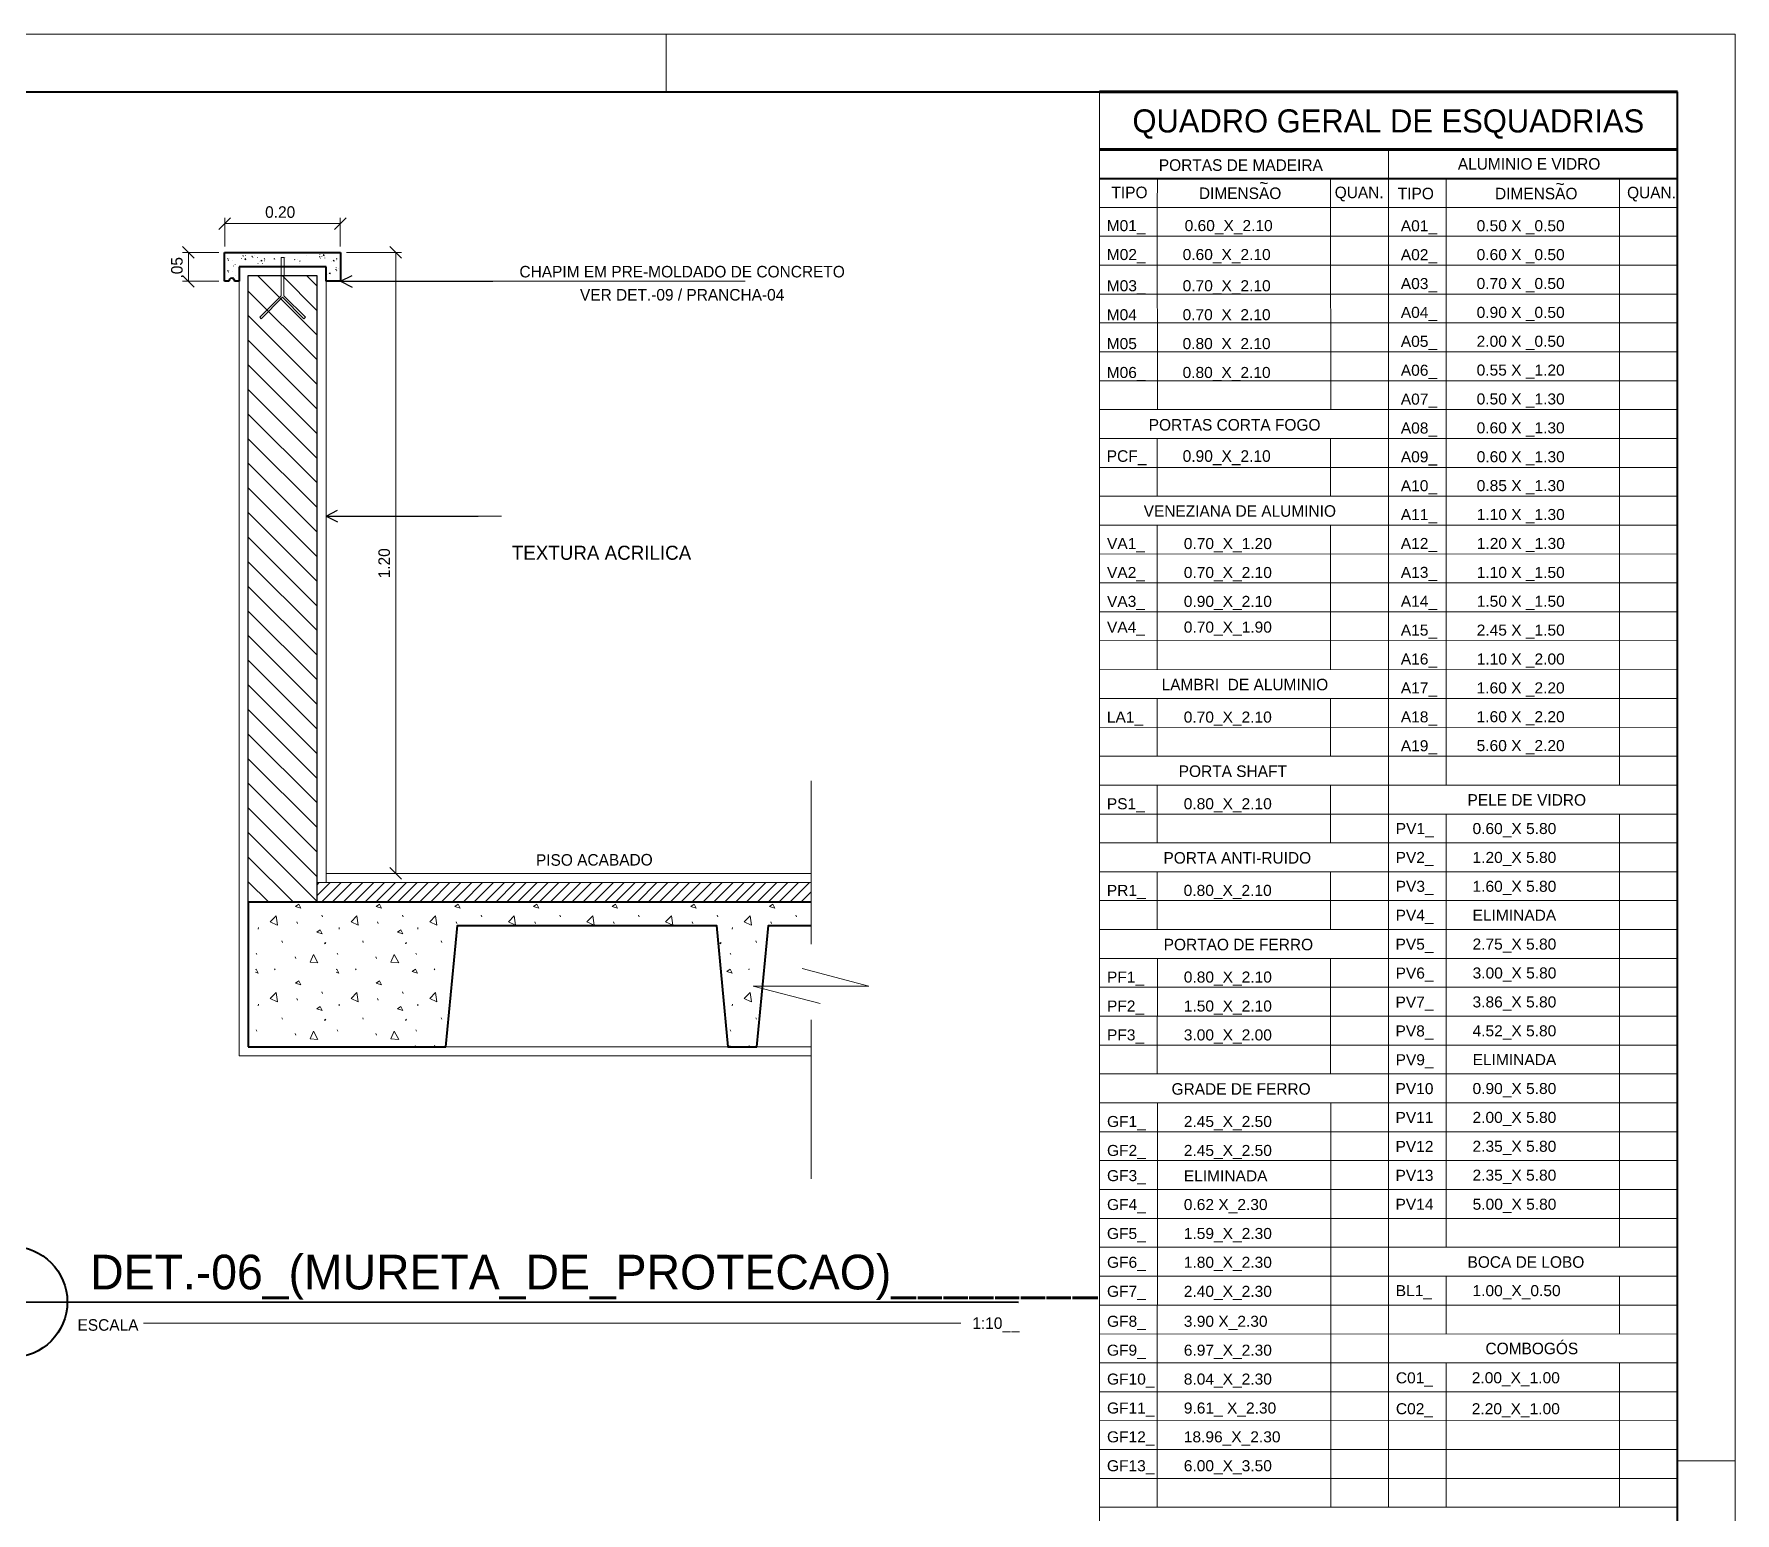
# Model space of a CAD drawing. Header units: metres. Extents: x -4.2 to 85, y -21.1 to 42.
# Drawn here: x 62.94 to 85.02, y 22.82 to 42.02 of the extents above; entities that cross this region are included whole.
import ezdxf
from ezdxf.enums import TextEntityAlignment as Align

# ---------------------------------------------------------------- set-up
doc = ezdxf.new("R2010")
doc.units = ezdxf.units.M
doc.header["$MEASUREMENT"] = 0
doc.linetypes.add('DGN Style 2', pattern=[1.517359, 0.910415, -0.606944])
for name, color, linetype, lineweight in [('Level 11', 7, 'Continuous', 0), ('Level 21', 7, 'Continuous', 0), ('Level 23', 7, 'Continuous', 0), ('Level 24', 7, 'Continuous', 0), ('Level 25', 7, 'Continuous', 0), ('Level 27', 7, 'Continuous', 0), ('Level 31', 7, 'Continuous', 0), ('Level 5', 7, 'Continuous', 0), ('Level 63', 7, 'Continuous', 0), ('Level 7', 7, 'Continuous', 0), ('Level 8', 7, 'Continuous', 0)]:
    doc.layers.add(name, color=color, linetype=linetype, lineweight=lineweight)
doc.styles.add('Style-CIVIL', font='CIVIL.shx')
doc.styles.add('Style-INTL_ENGINEERING', font='INTL_ENGINEERING.shx')
doc.dimstyles.get("Standard").update_dxf_attribs({"dimtxt": 0.18, "dimasz": 0.18, "dimexe": 0.18, "dimexo": 0.0625, "dimgap": 0.09, "dimtad": 0, "dimtih": 1, "dimtoh": 1, "dimdec": 4, "dimzin": 1, "dimdsep": 46, "dimtxsty": 'Standard', "dimcen": 0, "dimadec": 0, "dimazin": 0, "dimtfac": 1, "dimtdec": 4, "dimtofl": 0, "dimtmove": 0, "dimatfit": 3, "dimfxl": 0, "dimtolj": 1, "dimtzin": 1, "dimarcsym": 0})

# ---------------------------------------------------------------- blocks, each defined once
blk = doc.blocks.new('SECCAO')
at = {"layer": 'Level 21', "color": 253, "linetype": 'Continuous', "lineweight": 0}
for p, q in [((0, 0), (0, -5.656)), ((0, -8.28), (0, -13.79))]:
    blk.add_line(p, q, dxfattribs=at)
at = {"layer": 'Level 21', "color": 253, "linetype": 'Continuous', "lineweight": 0, "extrusion": (0, 0, -1), "flags": 128}
blk.add_lwpolyline([(-0.31, -6.503), (2, -7.111), (-2, -7.111), (0.31, -7.718)], dxfattribs=at)
blk = doc.blocks.new('*D11')
at = {"layer": 'Defpoints'}
for p in [(66.918, 39.185), (67.634, 39.185), (67.634, 35.154), (66.732, 31.122)]:
    blk.add_point(p, dxfattribs=at)
at = {"layer": 'Level 23', "color": 2, "linetype": 'Continuous', "lineweight": 0}
for p, q in [((66.993, 39.185), (67.709, 39.185)), ((67.634, 31.122), (67.634, 39.185)), ((66.807, 31.122), (67.709, 31.122))]:
    blk.add_line(p, q, dxfattribs=at)
at = {"layer": 'Level 23', "color": 2, "linetype": 'Continuous', "lineweight": 13}
for p, q in [((67.559, 39.26), (67.709, 39.11)), ((67.709, 31.047), (67.559, 31.197))]:
    blk.add_line(p, q, dxfattribs=at)
at = {"layer": 'Level 23', "color": 2, "linetype": 'Continuous', "lineweight": 0, "style": 'Style-CIVIL'}
blk.add_text('1.20', height=0.15, rotation=90, dxfattribs=at).set_placement((67.484, 34.953), align=Align.MIDDLE_LEFT)
blk = doc.blocks.new('_Oblique')
at = {"color": 0, "linetype": 'ByBlock', "lineweight": -2}
blk.add_line((0.5, 0.5), (-0.5, -0.5), dxfattribs=at)
blk = doc.blocks.new('*D12')
at = {"layer": 'Defpoints'}
for p in [(65.415, 39.558), (66.165, 39.558), (65.415, 39.185), (66.915, 39.185)]:
    blk.add_point(p, dxfattribs=at)
at = {"layer": 'Level 23', "color": 2, "linetype": 'Continuous', "lineweight": 13}
for p, q in [((65.34, 39.483), (65.49, 39.633)), ((66.99, 39.633), (66.84, 39.483))]:
    blk.add_line(p, q, dxfattribs=at)
at = {"layer": 'Level 23', "color": 2, "linetype": 'Continuous', "lineweight": 0}
for p, q in [((65.415, 39.26), (65.415, 39.633)), ((66.915, 39.558), (65.415, 39.558)), ((66.915, 39.26), (66.915, 39.633))]:
    blk.add_line(p, q, dxfattribs=at)
at = {"layer": 'Level 23', "color": 2, "linetype": 'Continuous', "lineweight": 0, "style": 'Style-CIVIL'}
blk.add_text('0.20', height=0.15, dxfattribs=at).set_placement((65.939, 39.708), align=Align.MIDDLE_LEFT)
blk = doc.blocks.new('*D13')
at = {"layer": 'Defpoints'}
for p in [(65.411, 39.185), (64.943, 38.997), (64.943, 38.81), (65.411, 38.81)]:
    blk.add_point(p, dxfattribs=at)
at = {"layer": 'Level 23', "color": 2, "linetype": 'Continuous', "lineweight": 13}
for p, q in [((64.868, 39.26), (65.018, 39.11)), ((65.018, 38.735), (64.868, 38.885))]:
    blk.add_line(p, q, dxfattribs=at)
at = {"layer": 'Level 23', "color": 2, "linetype": 'Continuous', "lineweight": 0}
for p, q in [((65.336, 39.185), (64.868, 39.185)), ((64.943, 39.185), (64.943, 38.81)), ((65.336, 38.81), (64.868, 38.81))]:
    blk.add_line(p, q, dxfattribs=at)
at = {"layer": 'Level 23', "color": 2, "linetype": 'Continuous', "lineweight": 0, "style": 'Style-CIVIL'}
blk.add_text('.05', height=0.15, rotation=90, dxfattribs=at).set_placement((64.793, 38.845), align=Align.MIDDLE_LEFT)
blk = doc.blocks.new('TerminatorOpen')
at = {"color": 0, "linetype": 'ByBlock', "lineweight": -2}
for q in [(-1, 0.5), (-1, 0), (-1, -0.5)]:
    blk.add_line((0, 0), q, dxfattribs=at)
blk = doc.blocks.new('*U24')
at = {"layer": 'Level 25', "color": 2, "linetype": 'Continuous', "lineweight": 40}
blk.add_line((0.059, -7.308), (0.06, 6.478), dxfattribs=at)
at = {"layer": 'Level 25', "color": 2, "linetype": 'Continuous', "lineweight": 0}
blk.add_line((0.333, -4.88), (0.334, 5.729), dxfattribs=at)
at = {"layer": 'Level 25', "color": 2, "linetype": 'Continuous', "lineweight": 40}
blk.add_circle((0.059, -6.589), 0.72, dxfattribs=at)
at = {"layer": 'Level 25', "color": 2, "linetype": 'Continuous', "lineweight": 13, "style": 'Style-CIVIL'}
blk.add_text('1:10__', height=0.15, rotation=89.9975, dxfattribs=at).set_placement((0.334, 5.879), align=Align.MIDDLE_LEFT)
at = {"layer": 'Level 25', "color": 2, "linetype": 'Continuous', "lineweight": 0, "style": 'Style-CIVIL'}
blk.add_text('ESCALA', height=0.15, rotation=89.9975, dxfattribs=at).set_placement((0.358, -4.945), align=Align.MIDDLE_RIGHT)
at = {"layer": 'Level 25', "color": 2, "linetype": 'Continuous', "lineweight": 40, "style": 'Style-CIVIL'}
blk.add_text('4', height=0.45, rotation=89.9975, dxfattribs=at).set_placement((-0.059, -6.571), align=Align.CENTER)
at = {"layer": 'Level 25', "color": 2, "linetype": 'Continuous', "lineweight": 13, "style": 'Style-CIVIL'}
blk.add_text('03', height=0.15, rotation=89.9975, dxfattribs=at).set_placement((0.523, -6.581), align=Align.CENTER)
at = {"layer": 'Level 25', "color": 2, "linetype": 'Continuous', "lineweight": 40, "style": 'Style-CIVIL'}
blk.add_attdef('*U24_378409', (-0.104, -5.572), '', height=0.45, rotation=89.9975, dxfattribs=at)

msp = doc.modelspace()

# ---------------------------------------------------------------- hatches: boundary and pattern name
at = {"layer": 'Level 7', "linetype": 'Continuous', "lineweight": 0}
h = msp.add_hatch(dxfattribs=at)
h.set_pattern_fill('_USER', color=253, style=0)
h.set_pattern_definition([(135, (66.5719, 34.31567), (0.159775, 0.159775), [])])
h.paths.add_polyline_path([(66.61, 30.747), (65.72, 30.747), (65.72, 38.884), (66.61, 38.884)])

# ---------------------------------------------------------------- linework, layer by layer
at = {"layer": 'Level 11', "color": 30, "linetype": 'Continuous', "lineweight": 13}
for p, q in [((65.6, 38.997), (65.6, 28.752)), ((66.73, 38.997), (66.73, 31.002)), ((65.6, 28.752), (73.026, 28.752))]:
    msp.add_line(p, q, dxfattribs=at)
at = {"layer": 'Level 21', "color": 253, "linetype": 'DGN Style 2', "lineweight": 0}
for p, q in [((66.184, 39.12), (66.146, 39.12)), ((66.146, 39.12), (66.146, 38.62)), ((66.184, 39.12), (66.183, 38.62)), ((65.868, 38.342), (66.146, 38.62)), ((65.886, 38.323), (66.165, 38.601)), ((66.443, 38.323), (66.165, 38.601)), ((66.462, 38.342), (66.183, 38.62)), ((65.868, 38.342), (65.886, 38.323)), ((66.462, 38.342), (66.443, 38.323))]:
    msp.add_line(p, q, dxfattribs=at)
at = {"layer": 'Level 21', "color": 253, "linetype": 'Continuous', "lineweight": 0}
for p, q in [((66.61, 30.829), (66.782, 31.002)), ((66.61, 30.971), (66.641, 31.002)), ((66.669, 30.747), (66.924, 31.002)), ((66.811, 30.747), (67.065, 31.002)), ((66.952, 30.747), (67.206, 31.002)), ((67.094, 30.747), (67.348, 31.002)), ((67.235, 30.747), (67.489, 31.002)), ((67.376, 30.747), (67.631, 31.002)), ((67.518, 30.747), (67.772, 31.002)), ((67.659, 30.747), (67.913, 31.002)), ((67.801, 30.747), (68.055, 31.002)), ((67.942, 30.747), (68.196, 31.002)), ((68.084, 30.747), (68.338, 31.002)), ((68.225, 30.747), (68.479, 31.002)), ((68.366, 30.747), (68.621, 31.002)), ((68.508, 30.747), (68.762, 31.002)), ((68.649, 30.747), (68.903, 31.002)), ((68.791, 30.747), (69.045, 31.002)), ((68.932, 30.747), (69.186, 31.002)), ((69.073, 30.747), (69.328, 31.002)), ((69.215, 30.747), (69.469, 31.002)), ((69.356, 30.747), (69.611, 31.002)), ((69.498, 30.747), (69.752, 31.002)), ((69.639, 30.747), (69.893, 31.002)), ((69.781, 30.747), (70.035, 31.002)), ((69.922, 30.747), (70.176, 31.002)), ((70.063, 30.747), (70.318, 31.002)), ((70.205, 30.747), (70.459, 31.002)), ((70.346, 30.747), (70.6, 31.002)), ((70.488, 30.747), (70.742, 31.002)), ((70.629, 30.747), (70.883, 31.002)), ((70.771, 30.747), (71.025, 31.002)), ((70.912, 30.747), (71.166, 31.002)), ((71.053, 30.747), (71.308, 31.002)), ((71.195, 30.747), (71.449, 31.002)), ((71.336, 30.747), (71.59, 31.002)), ((71.478, 30.747), (71.732, 31.002)), ((71.619, 30.747), (71.873, 31.002)), ((71.76, 30.747), (72.015, 31.002)), ((71.902, 30.747), (72.156, 31.002)), ((72.043, 30.747), (72.298, 31.002)), ((72.185, 30.747), (72.439, 31.002)), ((72.326, 30.747), (72.58, 31.002)), ((72.468, 30.747), (72.722, 31.002)), ((72.609, 30.747), (72.863, 31.002)), ((72.75, 30.747), (73.005, 31.002)), ((72.892, 30.747), (73.026, 30.882)), ((66.358, 30.473), (66.35, 30.492)), ((66.682, 30.56), (66.674, 30.58)), ((67.407, 30.473), (67.399, 30.492)), ((67.731, 30.56), (67.723, 30.58)), ((68.428, 30.473), (68.42, 30.492)), ((68.752, 30.56), (68.744, 30.58)), ((69.449, 30.473), (69.441, 30.492)), ((69.773, 30.56), (69.764, 30.58)), ((70.47, 30.473), (70.461, 30.492)), ((70.794, 30.56), (70.785, 30.58)), ((71.491, 30.473), (71.482, 30.492)), ((71.815, 30.56), (71.806, 30.58)), ((72.512, 30.473), (72.503, 30.492)), ((72.836, 30.56), (72.827, 30.58)), ((65.852, 30.42), (65.85, 30.4)), ((66.9, 30.42), (66.898, 30.4)), ((67.921, 30.42), (67.919, 30.4)), ((72.005, 30.42), (72.003, 30.4)), ((65.832, 30.068), (65.824, 30.087)), ((66.165, 30.226), (66.156, 30.245)), ((66.337, 30.019), (66.329, 30.038)), ((66.719, 30.221), (66.71, 30.208)), ((66.727, 30.226), (66.719, 30.213)), ((66.881, 30.068), (66.872, 30.087)), ((67.213, 30.226), (67.205, 30.245)), ((67.386, 30.019), (67.377, 30.038)), ((67.767, 30.221), (67.759, 30.208)), ((67.776, 30.226), (67.767, 30.213)), ((67.902, 30.068), (67.893, 30.087)), ((68.234, 30.226), (68.226, 30.245)), ((71.851, 30.221), (71.842, 30.208)), ((71.86, 30.226), (71.851, 30.213)), ((71.985, 30.068), (71.977, 30.087)), ((72.318, 30.226), (72.309, 30.245)), ((66.071, 29.882), (66.062, 29.87)), ((67.119, 29.882), (67.111, 29.87)), ((68.14, 29.882), (68.132, 29.87)), ((72.224, 29.882), (72.216, 29.87)), ((65.852, 29.424), (65.85, 29.405)), ((66.358, 29.478), (66.35, 29.497)), ((66.682, 29.565), (66.674, 29.584)), ((66.9, 29.424), (66.898, 29.405)), ((67.407, 29.478), (67.399, 29.497)), ((67.731, 29.565), (67.723, 29.584)), ((67.921, 29.424), (67.919, 29.405)), ((72.005, 29.424), (72.003, 29.405)), ((66.165, 29.23), (66.156, 29.249)), ((66.719, 29.225), (66.71, 29.213)), ((66.727, 29.23), (66.719, 29.218)), ((67.213, 29.23), (67.205, 29.249)), ((67.767, 29.225), (67.759, 29.213)), ((67.776, 29.23), (67.767, 29.218)), ((68.234, 29.23), (68.226, 29.249)), ((72.318, 29.23), (72.309, 29.249)), ((65.832, 29.072), (65.824, 29.091)), ((66.337, 29.023), (66.329, 29.042)), ((66.881, 29.072), (66.872, 29.091)), ((67.386, 29.023), (67.377, 29.042)), ((67.902, 29.072), (67.893, 29.091)), ((71.985, 29.072), (71.977, 29.091)), ((68.14, 28.887), (68.132, 28.874)), ((72.224, 28.887), (72.216, 28.874))]:
    msp.add_line(p, q, dxfattribs=at)
at = {"layer": 'Level 21', "color": 253, "linetype": 'Continuous', "lineweight": 0, "flags": 128}
for points in [[(66.401, 30.67), (66.375, 30.724), (66.332, 30.692), (66.401, 30.67)], [(67.449, 30.67), (67.424, 30.724), (67.381, 30.692), (67.449, 30.67)], [(68.47, 30.67), (68.445, 30.724), (68.402, 30.692), (68.47, 30.67)], [(69.491, 30.67), (69.466, 30.724), (69.423, 30.692), (69.491, 30.67)], [(70.512, 30.67), (70.487, 30.724), (70.444, 30.692), (70.512, 30.67)], [(71.533, 30.67), (71.507, 30.724), (71.465, 30.692), (71.533, 30.67)], [(72.554, 30.67), (72.528, 30.724), (72.486, 30.692), (72.554, 30.67)], [(66.099, 30.451), (66.082, 30.573), (66.006, 30.494), (66.097, 30.452)], [(67.148, 30.451), (67.131, 30.573), (67.055, 30.494), (67.146, 30.452)], [(68.169, 30.451), (68.152, 30.573), (68.076, 30.494), (68.167, 30.452)], [(69.19, 30.451), (69.173, 30.573), (69.096, 30.494), (69.188, 30.452)], [(70.211, 30.451), (70.194, 30.573), (70.117, 30.494), (70.209, 30.452)], [(71.232, 30.451), (71.215, 30.573), (71.138, 30.494), (71.23, 30.452)], [(72.252, 30.451), (72.236, 30.573), (72.159, 30.494), (72.25, 30.452)], [(66.678, 30.337), (66.653, 30.39), (66.61, 30.358), (66.678, 30.337)], [(67.727, 30.337), (67.701, 30.39), (67.659, 30.358), (67.727, 30.337)], [(71.811, 30.337), (71.806, 30.346)], [(71.807, 30.338), (71.811, 30.337)], [(66.625, 29.961), (66.567, 30.07), (66.523, 29.97), (66.623, 29.961)], [(67.674, 29.961), (67.616, 30.07), (67.571, 29.97), (67.671, 29.961)], [(65.847, 29.827), (65.821, 29.88), (65.813, 29.874)], [(65.813, 29.838), (65.847, 29.827)], [(66.896, 29.827), (66.87, 29.88), (66.861, 29.874)], [(66.861, 29.838), (66.896, 29.827)], [(67.917, 29.827), (67.891, 29.88), (67.848, 29.848), (67.917, 29.827)], [(72, 29.827), (71.975, 29.88), (71.932, 29.848), (72, 29.827)], [(66.401, 29.675), (66.375, 29.728), (66.332, 29.696), (66.401, 29.675)], [(67.449, 29.675), (67.424, 29.728), (67.381, 29.696), (67.449, 29.675)], [(66.099, 29.456), (66.082, 29.577), (66.006, 29.498), (66.097, 29.456)], [(66.678, 29.341), (66.653, 29.394), (66.61, 29.362), (66.678, 29.341)], [(67.148, 29.456), (67.131, 29.577), (67.055, 29.498), (67.146, 29.456)], [(67.727, 29.341), (67.701, 29.394), (67.659, 29.362), (67.727, 29.341)], [(68.169, 29.456), (68.152, 29.577), (68.076, 29.498), (68.167, 29.456)], [(72.252, 29.456), (72.236, 29.577), (72.159, 29.498), (72.25, 29.456)], [(66.625, 28.966), (66.567, 29.074), (66.523, 28.974), (66.623, 28.966)], [(67.674, 28.966), (67.616, 29.074), (67.571, 28.974), (67.671, 28.966)], [(67.897, 28.872), (67.891, 28.885), (67.875, 28.872)], [(71.981, 28.872), (71.975, 28.885), (71.958, 28.872)]]:
    msp.add_lwpolyline(points, dxfattribs=at)
at = {"layer": 'Level 24', "color": 2, "linetype": 'Continuous', "lineweight": 0}
for p, q in [((68.893, 38.81), (72.171, 38.81)), ((69.005, 35.761), (68.705, 35.761))]:
    msp.add_line(p, q, dxfattribs=at)
at = {"layer": 'Level 27', "color": 2, "linetype": 'Continuous', "lineweight": 140}
for p, q in [((76.771, 41.269), (84.271, 41.268)), ((76.771, 40.518), (84.271, 40.518))]:
    msp.add_line(p, q, dxfattribs=at)
at = {"layer": 'Level 27', "color": 2, "linetype": 'Continuous', "lineweight": 13}
for p, q in [((76.771, 40.518), (82.771, 40.518)), ((80.521, 40.519), (80.52, 22.893)), ((77.521, 40.143), (77.52, 39.769)), ((79.77, 40.144), (79.77, 39.768)), ((81.271, 40.143), (81.271, 32.268)), ((83.521, 40.143), (83.521, 32.269)), ((76.771, 39.768), (84.27, 39.768)), ((77.521, 37.143), (77.52, 39.769)), ((79.771, 37.143), (79.77, 39.768)), ((76.771, 39.393), (84.27, 39.393)), ((76.771, 39.018), (84.27, 39.018)), ((76.771, 38.643), (84.271, 38.644)), ((76.771, 38.268), (84.271, 38.269)), ((76.771, 37.893), (84.271, 37.894)), ((76.771, 37.519), (84.271, 37.518)), ((76.77, 37.143), (84.271, 37.144)), ((76.77, 36.769), (84.27, 36.768)), ((77.52, 36.018), (77.52, 36.767)), ((79.77, 36.018), (79.77, 36.768)), ((76.77, 36.393), (84.271, 36.393)), ((76.771, 36.018), (84.271, 36.018)), ((76.771, 35.644), (84.271, 35.644)), ((77.519, 33.768), (77.52, 35.644)), ((79.769, 33.768), (79.769, 35.643)), ((76.771, 35.269), (84.271, 35.268)), ((76.771, 34.894), (84.271, 34.894)), ((76.771, 34.519), (84.271, 34.518)), ((76.771, 34.144), (84.271, 34.143)), ((76.771, 33.767), (84.271, 33.768)), ((76.771, 33.393), (84.271, 33.392)), ((77.519, 32.643), (77.519, 33.392)), ((79.769, 32.643), (79.769, 33.391)), ((76.77, 33.019), (84.271, 33.018)), ((76.771, 32.643), (84.27, 32.644)), ((76.771, 32.268), (84.271, 32.269)), ((77.52, 31.517), (77.52, 32.267)), ((79.77, 31.517), (79.77, 32.266)), ((76.771, 31.893), (84.27, 31.893)), ((81.269, 26.269), (81.269, 31.895)), ((83.52, 26.269), (83.519, 31.894)), ((76.77, 31.518), (84.271, 31.519)), ((76.771, 31.144), (84.271, 31.143)), ((77.519, 30.392), (77.519, 31.142)), ((79.769, 30.392), (79.769, 31.142)), ((76.77, 30.769), (84.271, 30.769)), ((76.77, 30.394), (84.271, 30.394)), ((76.77, 30.019), (84.271, 30.018)), ((77.52, 28.519), (77.521, 30.017)), ((79.77, 28.519), (79.77, 30.016)), ((76.77, 29.644), (84.271, 29.644)), ((76.771, 29.269), (84.271, 29.268)), ((76.771, 28.894), (84.271, 28.893)), ((76.771, 28.519), (84.271, 28.519)), ((76.771, 28.144), (84.271, 28.144)), ((77.52, 22.893), (77.521, 28.142)), ((79.771, 22.893), (79.771, 28.141)), ((76.771, 27.769), (84.271, 27.768)), ((76.77, 27.393), (84.271, 27.393)), ((76.771, 27.019), (84.271, 27.018)), ((76.77, 26.644), (84.271, 26.643)), ((76.771, 26.269), (84.27, 26.269)), ((76.77, 25.893), (84.271, 25.893)), ((81.268, 25.143), (81.269, 25.895)), ((83.518, 25.143), (83.518, 25.894)), ((76.771, 25.519), (84.271, 25.518)), ((76.77, 25.144), (84.271, 25.142)), ((76.77, 24.769), (84.27, 24.768)), ((81.27, 22.893), (81.27, 24.769)), ((83.52, 22.893), (83.52, 24.768)), ((76.77, 24.393), (84.271, 24.393)), ((76.77, 24.019), (84.271, 24.017)), ((76.77, 23.643), (84.271, 23.642)), ((76.77, 23.268), (84.271, 23.267)), ((76.77, 22.894), (84.27, 22.893))]:
    msp.add_line(p, q, dxfattribs=at)
at = {"layer": 'Level 27', "color": 2, "linetype": 'Continuous', "lineweight": 40}
msp.add_line((76.771, 40.142), (84.271, 40.143), dxfattribs=at)
at = {"layer": 'Level 31', "color": 30, "linetype": 'Continuous', "lineweight": 0}
for p, q in [((73.026, 31.002), (66.61, 31.002)), ((73.026, 31.122), (66.732, 31.122))]:
    msp.add_line(p, q, dxfattribs=at)
at = {"layer": 'Level 5', "color": 1, "linetype": 'Continuous', "lineweight": 40}
for p, q in [((65.411, 39.185), (66.918, 39.185)), ((65.411, 38.81), (65.411, 39.185)), ((66.918, 39.185), (66.918, 38.81)), ((66.73, 38.997), (65.6, 38.997)), ((65.6, 38.997), (65.6, 38.81)), ((66.73, 38.81), (66.73, 38.997)), ((65.468, 38.81), (65.411, 38.81)), ((65.6, 38.81), (65.543, 38.81)), ((66.918, 38.81), (66.73, 38.81)), ((65.72, 30.747), (65.72, 28.872)), ((73.026, 30.747), (65.72, 30.747)), ((65.72, 28.872), (68.286, 28.872))]:
    msp.add_line(p, q, dxfattribs=at)
at = {"layer": 'Level 5', "color": 253, "linetype": 'Continuous', "lineweight": 0}
for p, q in [((65.463, 39.082), (65.461, 39.08)), ((65.464, 39.082), (65.463, 39.08)), ((65.482, 39.107), (65.482, 39.104)), ((65.521, 39.082), (65.52, 39.085)), ((65.634, 39.102), (65.633, 39.105)), ((65.685, 39.142), (65.684, 39.14)), ((65.779, 39.116), (65.778, 39.114)), ((65.781, 39.116), (65.779, 39.115)), ((65.799, 39.141), (65.799, 39.138)), ((65.838, 39.116), (65.837, 39.119)), ((66.203, 39.124), (66.203, 39.123)), ((66.354, 39.094), (66.353, 39.093)), ((66.482, 39.142), (66.481, 39.145)), ((66.65, 39.153), (66.649, 39.156)), ((66.655, 39.111), (66.654, 39.109)), ((66.656, 39.111), (66.655, 39.11)), ((66.674, 39.136), (66.674, 39.133)), ((66.714, 39.111), (66.712, 39.114)), ((65.463, 38.93), (65.461, 38.928)), ((65.464, 38.93), (65.463, 38.929)), ((65.482, 38.955), (65.482, 38.952)), ((65.521, 38.93), (65.52, 38.933)), ((65.53, 39.008), (65.529, 39.006)), ((65.529, 39.007), (65.529, 39.006)), ((65.549, 39.032), (65.548, 39.029)), ((65.549, 38.882), (65.548, 38.88)), ((65.847, 39.042), (65.846, 39.04)), ((65.846, 39.041), (65.846, 39.04)), ((65.866, 39.066), (65.865, 39.064)), ((65.905, 39.042), (65.904, 39.044)), ((65.929, 39.073), (65.928, 39.075)), ((66.391, 39.043), (66.39, 39.046)), ((66.753, 38.902), (66.753, 38.9)), ((66.802, 39.066), (66.802, 39.064)), ((66.862, 38.99), (66.861, 38.992)), ((66.865, 39.073), (66.865, 39.075)), ((66.867, 38.947), (66.866, 38.945)), ((66.868, 38.948), (66.867, 38.946)), ((66.886, 38.972), (66.886, 38.969)), ((65.53, 38.858), (65.529, 38.856)), ((65.529, 38.857), (65.529, 38.856)), ((65.546, 38.822), (65.546, 38.823))]:
    msp.add_line(p, q, dxfattribs=at)
at = {"layer": 'Level 5', "color": 1, "linetype": 'Continuous', "lineweight": 13}
msp.add_line((73.026, 28.872), (68.286, 28.872), dxfattribs=at)
at = {"layer": 'Level 5', "color": 253, "linetype": 'Continuous', "lineweight": 0, "flags": 128}
for points in [[(65.457, 39.096), (65.454, 39.103), (65.449, 39.099), (65.457, 39.096)], [(65.657, 39.135), (65.654, 39.142), (65.648, 39.138), (65.657, 39.135)], [(65.688, 39.088), (65.686, 39.104), (65.677, 39.094), (65.688, 39.088)], [(65.774, 39.13), (65.771, 39.137), (65.766, 39.133), (65.774, 39.13)], [(65.897, 39.07), (65.895, 39.085), (65.885, 39.075), (65.896, 39.07)], [(65.935, 39.098), (65.931, 39.104), (65.926, 39.1), (65.935, 39.098)], [(66.063, 39.098), (66.06, 39.104), (66.054, 39.1), (66.063, 39.098)], [(66.192, 39.121), (66.191, 39.123), (66.189, 39.122), (66.192, 39.121)], [(66.326, 39.087), (66.323, 39.094), (66.318, 39.09), (66.326, 39.087)], [(66.65, 39.125), (66.647, 39.132), (66.641, 39.128), (66.65, 39.125)], [(66.705, 39.14), (66.703, 39.155), (66.694, 39.145), (66.705, 39.14)], [(66.833, 39.07), (66.831, 39.085), (66.821, 39.075), (66.833, 39.07)], [(66.871, 39.098), (66.868, 39.104), (66.862, 39.1), (66.871, 39.098)], [(65.457, 38.944), (65.454, 38.951), (65.449, 38.947), (65.457, 38.944)], [(66.394, 39.073), (66.393, 39.075), (66.387, 39.071), (66.394, 39.069)], [(66.784, 38.906), (66.782, 38.921), (66.772, 38.912), (66.784, 38.906)], [(66.862, 38.961), (66.859, 38.968), (66.853, 38.964), (66.862, 38.961)]]:
    msp.add_lwpolyline(points, dxfattribs=at)
at = {"layer": 'Level 5', "color": 1, "linetype": 'Continuous', "lineweight": 40, "flags": 128}
for points in [[(68.286, 28.872), (68.436, 30.447), (71.796, 30.447), (71.946, 28.872), (72.322, 28.872)], [(72.322, 28.872), (72.471, 30.447), (73.026, 30.447)]]:
    msp.add_lwpolyline(points, dxfattribs=at)
at = {"layer": 'Level 5', "color": 1, "linetype": 'Continuous', "lineweight": 40}
msp.add_arc((65.506, 38.81), 0.0377, 0.0083, 179.9966, dxfattribs=at)
at = {"layer": 'Level 63', "color": 131, "linetype": 'Continuous', "lineweight": 0}
msp.add_line((71.144, 42.019), (71.144, 41.269), dxfattribs=at)
at = {"layer": 'Level 63', "color": 131, "linetype": 'Continuous', "lineweight": 40}
for p, q in [((-2.281, 41.27), (84.269, 41.269)), ((84.269, 41.269), (84.269, -20.306))]:
    msp.add_line(p, q, dxfattribs=at)
at = {"layer": 'Level 63', "color": 131, "linetype": 'Continuous', "lineweight": 13}
msp.add_line((85.019, 23.494), (84.269, 23.494), dxfattribs=at)
at = {"layer": 'Level 63', "color": 131, "linetype": 'Continuous', "lineweight": 0, "flags": 128}
msp.add_lwpolyline([(85.019, 42.019), (-4.157, 42.019), (-4.157, -21.056), (85.019, -21.056)], close=True, dxfattribs=at)
at = {"layer": 'Level 63', "color": 131, "linetype": 'Continuous', "lineweight": 13, "flags": 128}
msp.add_lwpolyline([(76.768, -20.306), (-2.282, -20.306), (-2.282, 41.271), (76.768, 41.271)], close=True, dxfattribs=at)
at = {"layer": 'Level 7', "color": 7, "linetype": 'Continuous', "lineweight": 30, "flags": 128}
msp.add_lwpolyline([(66.61, 30.747), (65.72, 30.747), (65.72, 38.884), (66.61, 38.884)], close=True, dxfattribs=at)
at = {"layer": 'Level 8', "color": 30, "linetype": 'Continuous', "lineweight": 0}
msp.add_line((65.6, 38.718), (65.6, 38.81), dxfattribs=at)

# ---------------------------------------------------------------- block references
at = {"layer": 'Level 21', "color": 253, "linetype": 'Continuous', "lineweight": 0, "extrusion": (0, 0, -1), "xscale": 0.374983701827258, "yscale": 0.374983701827258, "zscale": 0.374983701827258}
msp.add_blockref('SECCAO', (-73.026, 32.326), dxfattribs=at)
at = {"layer": 'Level 25', "color": 2, "linetype": 'Continuous', "lineweight": 40, "rotation": 270}
msp.add_blockref('*U24', (69.24, 25.618), dxfattribs=at).add_auto_attribs({'*U24_378409': 'DET.-06_(MURETA_DE_PROTECAO)________'})

# ---------------------------------------------------------------- texts
at = {"layer": 'Level 24', "color": 2, "linetype": 'Continuous', "lineweight": 13, "style": 'Style-CIVIL'}
msp.add_text('PISO ACABADO', height=0.15, rotation=0.1776, dxfattribs=at).set_placement((70.212, 31.298), align=Align.MIDDLE_CENTER)
at = {"layer": 'Level 24', "color": 2, "linetype": 'Continuous', "lineweight": 13, "insert": (71.352, 38.783), "char_height": 0.15, "attachment_point": 5, "line_spacing_factor": 1.200006, "style": 'Style-INTL_ENGINEERING'}
msp.add_mtext('CHAPIM EM PRE-MOLDADO DE CONCRETO\\PVER DET.-09 / PRANCHA-04\\P', dxfattribs=at)
at = {"layer": 'Level 24', "color": 2, "linetype": 'Continuous', "lineweight": 13, "insert": (69.141, 35.376), "char_height": 0.18224, "attachment_point": 1, "style": 'Style-CIVIL'}
msp.add_mtext('\\H-1x;TEXTURA ACRILICA\\P', dxfattribs=at)
at = {"layer": 'Level 27', "color": 2, "linetype": 'Continuous', "lineweight": 40, "style": 'Style-INTL_ENGINEERING'}
msp.add_text('QUADRO GERAL DE ESQUADRIAS', height=0.29998, rotation=359.9993, dxfattribs=at).set_placement((80.519, 40.891), align=Align.MIDDLE_CENTER)
at = {"layer": 'Level 27', "color": 2, "linetype": 'Continuous', "lineweight": 0, "style": 'Style-INTL_ENGINEERING'}
for s, height, p in [('ALUMINIO E VIDRO', 0.14999, (81.421, 40.258)), ('PORTAS DE MADEIRA', 0.14999, (77.54, 40.243)), ('PORTAS CORTA FOGO', 0.14999, (77.409, 36.871)), ('VENEZIANA DE ALUMINIO', 0.14999, (77.343, 35.752)), ('LAMBRI  DE ALUMINIO', 0.15, (77.576, 33.499)), ('PORTA SHAFT', 0.15, (77.798, 32.374)), ('PELE DE VIDRO', 0.15, (81.547, 32.001)), ('PORTA ANTI-RUIDO', 0.15, (77.6, 31.249)), ('PORTAO DE FERRO', 0.15, (77.603, 30.124)), ('GRADE DE FERRO', 0.15, (77.705, 28.249)), ('BOCA DE LOBO', 0.15, (81.547, 26.002)), ('COMBOGÓS', 0.15, (81.78, 24.88))]:
    msp.add_text(s, height=height, rotation=359.9993, dxfattribs=at).set_placement(p)
at = {"layer": 'Level 27', "color": 2, "linetype": 'Continuous', "lineweight": 13, "style": 'Style-INTL_ENGINEERING'}
for s, height, p in [('TIPO', 0.15, (76.925, 39.888)), ('DIMENSAO', 0.15, (78.06, 39.877)), ('~', 0.15, (78.844, 40.012)), ('QUAN.', 0.15, (79.823, 39.888)), ('TIPO', 0.15, (80.642, 39.874)), ('DIMENSAO', 0.15, (81.904, 39.873)), ('~', 0.15, (82.689, 40)), ('QUAN.', 0.15, (83.618, 39.886)), ('PCF_', 0.1507, (76.863, 36.465)), ('0.90_X_2.10', 0.15074, (77.849, 36.465))]:
    msp.add_text(s, height=height, rotation=359.9993, dxfattribs=at).set_placement(p)
for s, height, width, p in [('M01_', 0.1431, 1.052633, (76.863, 39.46)), ('0.60_X_2.10', 0.14312, 1.052633, (77.875, 39.461)), ('A01_', 0.1431, 1.052633, (80.681, 39.458)), ('0.50 X _0.50', 0.14324, 1.0524, (81.665, 39.459)), ('M02_', 0.1431, 1.052633, (76.864, 39.085)), ('0.60_X_2.10', 0.14312, 1.052633, (77.849, 39.085)), ('A02_', 0.1431, 1.052633, (80.681, 39.083)), ('0.60 X _0.50', 0.14324, 1.052433, (81.665, 39.084)), ('M03_', 0.1431, 1.052633, (76.864, 38.68)), ('0.70_X_2.10', 0.14312, 1.052633, (77.849, 38.68)), ('A03_', 0.1431, 1.052633, (80.681, 38.708)), ('0.70 X _0.50', 0.14324, 1.052433, (81.665, 38.709)), ('M04_', 0.1431, 1.052633, (76.863, 38.304)), ('0.70_X_2.10', 0.14312, 1.052633, (77.848, 38.304)), ('A04_', 0.1431, 1.052633, (80.681, 38.334)), ('0.90 X _0.50', 0.14324, 1.0524, (81.665, 38.334)), ('M05_', 0.1431, 1.052633, (76.863, 37.929)), ('0.80_X_2.10', 0.14312, 1.052633, (77.848, 37.929)), ('A05_', 0.1431, 1.052633, (80.681, 37.958)), ('2.00 X _0.50', 0.14324, 1.052433, (81.665, 37.959)), ('M06_', 0.1431, 1.052633, (76.863, 37.554)), ('0.80_X_2.10', 0.14312, 1.052633, (77.848, 37.554)), ('A06_', 0.1431, 1.052633, (80.681, 37.583)), ('0.55 X _1.20', 0.14324, 1.052433, (81.665, 37.585)), ('A07_', 0.1431, 1.052633, (80.681, 37.208)), ('0.50 X _1.30', 0.14324, 1.052466, (81.665, 37.21)), ('A08_', 0.1431, 1.052633, (80.681, 36.833)), ('0.60 X _1.30', 0.14324, 1.052466, (81.665, 36.835)), ('A09_', 0.1431, 1.052633, (80.681, 36.459)), ('0.60 X _1.30', 0.14324, 1.052466, (81.666, 36.46)), ('A10_', 0.1431, 1.052633, (80.681, 36.084)), ('0.85 X _1.30', 0.14324, 1.052466, (81.666, 36.085)), ('A11_', 0.1431, 1.052633, (80.681, 35.709)), ('1.10 X _1.30', 0.14324, 1.052466, (81.666, 35.71)), ('VA1_', 0.1431, 1.052633, (76.867, 35.333)), ('0.70_X_1.20', 0.14324, 1.052433, (77.864, 35.333)), ('A12_', 0.1431, 1.052633, (80.681, 35.334)), ('1.20 X _1.30', 0.14324, 1.052466, (81.667, 35.334)), ('VA2_', 0.1431, 1.052633, (76.867, 34.957)), ('0.70_X_2.10', 0.14324, 1.052433, (77.864, 34.957)), ('A13_', 0.1431, 1.052633, (80.681, 34.959)), ('1.10 X _1.50', 0.14324, 1.052466, (81.666, 34.958)), ('VA3_', 0.1431, 1.052633, (76.867, 34.582)), ('0.90_X_2.10', 0.14324, 1.052433, (77.864, 34.582)), ('A14_', 0.1431, 1.052633, (80.681, 34.584)), ('1.50 X _1.50', 0.14324, 1.052433, (81.666, 34.584)), ('VA4_', 0.1431, 1.052633, (76.867, 34.248)), ('0.70_X_1.90', 0.14324, 1.052466, (77.864, 34.248)), ('A15_', 0.1431, 1.052633, (80.681, 34.209)), ('2.45 X _1.50', 0.14324, 1.052433, (81.666, 34.209)), ('A16_', 0.1431, 1.052633, (80.681, 33.834)), ('1.10 X _2.00', 0.14324, 1.052466, (81.666, 33.834)), ('A17_', 0.1431, 1.052633, (80.681, 33.459)), ('1.60 X _2.20', 0.14324, 1.052433, (81.665, 33.459)), ('LA1_', 0.1432, 1.0524, (76.865, 33.08)), ('0.70_X_2.10', 0.14324, 1.052433, (77.863, 33.08)), ('A18_', 0.1431, 1.052633, (80.681, 33.083)), ('1.60 X _2.20', 0.14324, 1.052433, (81.665, 33.085)), ('A19_', 0.1431, 1.052633, (80.681, 32.708)), ('5.60 X _2.20', 0.14324, 1.052433, (81.665, 32.71)), ('PS1_', 0.1432, 1.0524, (76.865, 31.955)), ('0.80_X_2.10', 0.14324, 1.052433, (77.863, 31.955)), ('PV1_', 0.1432, 1.0524, (80.615, 31.633)), ('0.60_X 5.80', 0.14324, 1.052433, (81.612, 31.633)), ('PV2_', 0.1432, 1.0524, (80.613, 31.258)), ('1.20_X 5.80', 0.14324, 1.052433, (81.612, 31.258)), ('PR1_', 0.1432, 1.052433, (76.865, 30.83)), ('0.80_X_2.10', 0.14324, 1.052433, (77.862, 30.83)), ('PV3_', 0.1432, 1.0524, (80.614, 30.883)), ('1.60_X 5.80', 0.14324, 1.052433, (81.612, 30.883)), ('PV4_', 0.1432, 1.0524, (80.613, 30.508)), ('ELIMINADA', 0.1432, 1.052466, (81.612, 30.508)), ('PV5_', 0.1432, 1.0524, (80.612, 30.132)), ('2.75_X 5.80', 0.14324, 1.052433, (81.612, 30.133)), ('PF1_', 0.1432, 1.0524, (76.867, 29.705)), ('0.80_X_2.10', 0.14324, 1.052433, (77.864, 29.705)), ('PV6_', 0.1432, 1.052433, (80.613, 29.757)), ('3.00_X 5.80', 0.14324, 1.052433, (81.613, 29.758)), ('PF2_', 0.1432, 1.0524, (76.867, 29.329)), ('1.50_X_2.10', 0.14324, 1.052433, (77.864, 29.329)), ('PV7_', 0.1432, 1.052433, (80.612, 29.38)), ('3.86_X 5.80', 0.14324, 1.052433, (81.612, 29.382)), ('PV8_', 0.1432, 1.052433, (80.612, 29.005)), ('4.52_X 5.80', 0.14324, 1.052433, (81.612, 29.007)), ('PF3_', 0.1432, 1.0524, (76.867, 28.954)), ('3.00_X_2.00', 0.14324, 1.052433, (77.864, 28.954)), ('PV9_', 0.1432, 1.052433, (80.613, 28.632)), ('ELIMINADA', 0.1432, 1.052466, (81.613, 28.633)), ('PV10', 0.1432, 1.052433, (80.612, 28.257)), ('0.90_X 5.80', 0.14324, 1.052466, (81.612, 28.258)), ('GF1_', 0.1432, 1.052433, (76.867, 27.83)), ('2.45_X_2.50', 0.14324, 1.052433, (77.864, 27.83)), ('PV11', 0.1432, 1.052433, (80.612, 27.882)), ('2.00_X 5.80', 0.14324, 1.052466, (81.612, 27.883)), ('PV12', 0.1432, 1.052433, (80.612, 27.506)), ('2.35_X 5.80', 0.14324, 1.052466, (81.612, 27.508)), ('GF2_', 0.1432, 1.052433, (76.867, 27.454)), ('2.45_X_2.50', 0.14324, 1.052433, (77.864, 27.454)), ('GF3_', 0.1432, 1.052466, (76.867, 27.127)), ('ELIMINADA', 0.1432, 1.052499, (77.864, 27.124)), ('PV13', 0.1432, 1.052466, (80.612, 27.131)), ('2.35_X 5.80', 0.14324, 1.052466, (81.612, 27.133)), ('GF4_', 0.1432, 1.052466, (76.867, 26.752)), ('0.62 X_2.30', 0.14324, 1.052466, (77.864, 26.752)), ('PV14', 0.1432, 1.052466, (80.612, 26.755)), ('5.00_X 5.80', 0.14324, 1.052466, (81.613, 26.756)), ('GF5_', 0.1432, 1.052466, (76.866, 26.376)), ('1.59_X_2.30', 0.14323, 1.052499, (77.864, 26.376)), ('GF6_', 0.1432, 1.052466, (76.867, 26.002)), ('1.80_X_2.30', 0.14323, 1.052499, (77.864, 26.002)), ('GF7_', 0.1432, 1.052466, (76.867, 25.625)), ('2.40_X_2.30', 0.14323, 1.052499, (77.864, 25.625)), ('BL1_', 0.1432, 1.052433, (80.615, 25.634)), ('1.00_X_0.50', 0.14324, 1.052433, (81.612, 25.634)), ('GF8_', 0.1432, 1.052466, (76.867, 25.236)), ('3.90 X_2.30', 0.14323, 1.052499, (77.864, 25.236)), ('GF9_', 0.1432, 1.052466, (76.866, 24.861)), ('6.97_X_2.30', 0.14323, 1.052499, (77.864, 24.861)), ('GF10_', 0.1432, 1.052466, (76.867, 24.486)), ('8.04_X_2.30', 0.14324, 1.052466, (77.864, 24.486)), ('C01_', 0.1431, 1.052633, (80.617, 24.502)), ('2.00_X_1.00', 0.14324, 1.052433, (81.602, 24.503)), ('GF11_', 0.1432, 1.052466, (76.867, 24.11)), ('9.61_ X_2.30', 0.14324, 1.052466, (77.864, 24.11)), ('C02_', 0.1431, 1.052633, (80.617, 24.101)), ('2.20_X_1.00', 0.14324, 1.052433, (81.602, 24.101)), ('GF12_', 0.1432, 1.052466, (76.867, 23.736)), ('18.96_X_2.30', 0.14323, 1.052499, (77.864, 23.736)), ('GF13_', 0.1432, 1.052466, (76.866, 23.361)), ('6.00_X_3.50', 0.14324, 1.052466, (77.864, 23.361))]:
    msp.add_text(s, height=height, dxfattribs=dict(at, width=width)).set_placement(p)

# ---------------------------------------------------------------- dimensions: what is measured, and where the dimension line sits
at = {"layer": 'Level 23', "color": 2, "linetype": 'Continuous', "lineweight": 0}
for base, p1, p2, angle, text, picture, middle in [((65.415, 39.558), (66.915, 39.185), (65.415, 39.185), 180, '0.20', '*D12', (66.165, 39.558)), ((64.943, 38.81), (65.411, 39.185), (65.411, 38.81), 270, '.05', '*D13', (64.943, 38.997)), ((67.634, 39.185), (66.732, 31.122), (66.918, 39.185), 90, '1.20', '*D11', (67.634, 35.154))]:
    dim = msp.add_linear_dim(base=base, p1=p1, p2=p2, angle=angle, text=text, dimstyle='Standard', override={"dimtxt": 0.15, "dimasz": 0.15, "dimexe": 0.075, "dimexo": 0.075, "dimgap": 0.075, "dimtad": 1, "dimtih": 0, "dimtoh": 0, "dimdec": 2, "dimzin": 3, "dimtxsty": 'Style-CIVIL', "dimblk": 'Oblique', "dimclre": 2, "dimtdec": 2, "dimatfit": 1, "dimtolj": 0, "dimtzin": 3, "dimlwe": 0}, dxfattribs=at)
    dim.commit()
    dim.dimension.update_dxf_attribs({"geometry": picture, "text_midpoint": middle})

# ---------------------------------------------------------------- leaders
at = {"layer": 'Level 24', "color": 2, "linetype": 'Continuous', "lineweight": 0}
for points in [[(66.918, 38.81), (68.893, 38.81)], [(66.73, 35.761), (68.705, 35.761)]]:
    msp.add_leader(points, dimstyle='Standard', override={"dimtxt": 0.15, "dimasz": 0.15, "dimgap": 0, "dimtad": 1, "dimtxsty": 'Style-CIVIL', "dimldrblk": 'TerminatorOpen'}, dxfattribs=at)

doc.saveas('drawing.dxf')
